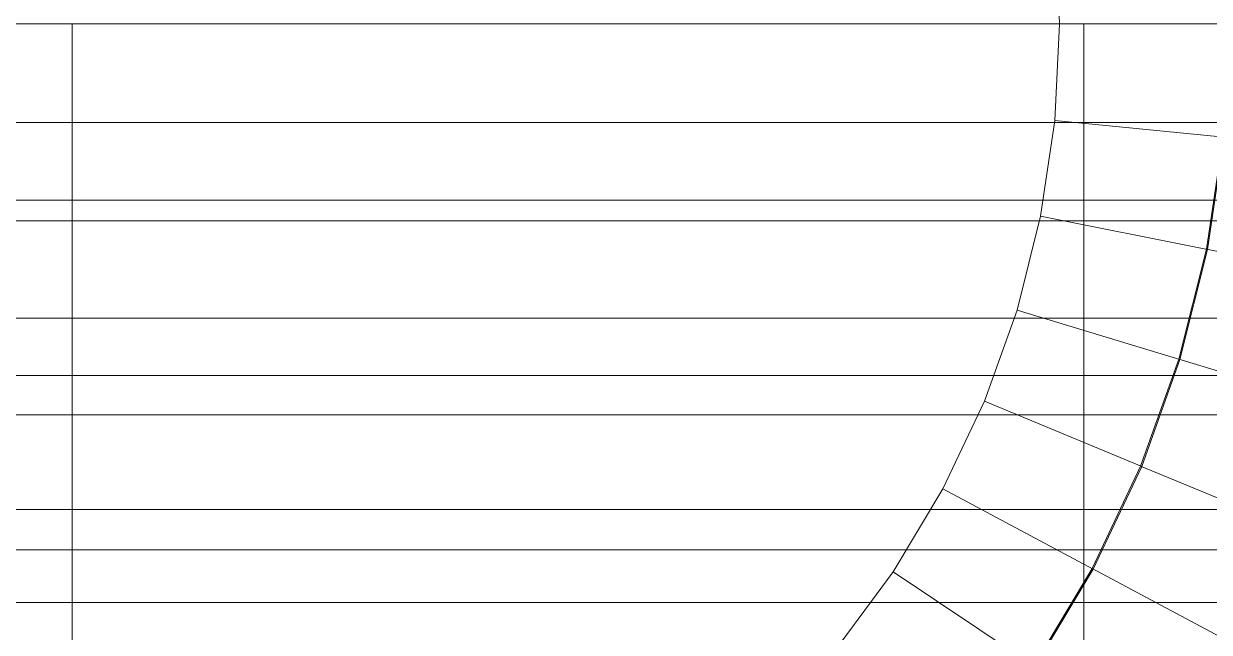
# Model space of a CAD drawing. Header units: millimetres. Extents: x -59 to 55, y -25 to 68.
# Drawn here: x -0.43 to 10.12, y -5.42 to 0 of the extents above; entities that cross this region are included whole.
import ezdxf

# ---------------------------------------------------------------- set-up
doc = ezdxf.new("R2010")
doc.units = ezdxf.units.MM
for name, color, linetype in [('BASE', 7, 'Continuous'), ('CIRCOLO_LU', 7, 'Continuous'), ('CIRCOLOINT', 7, 'Continuous')]:
    doc.layers.add(name, color=color, linetype=linetype)

msp = doc.modelspace()

# ---------------------------------------------------------------- linework, layer by layer
at = {"layer": 'BASE', "lineweight": 5}
for points, invisible_edges in [([(10.24, -1.009, -14.002), (10.24, -1.009, -30), (10.092, -2.007, -14.002)], 2), ([(10.24, -1.009, -30), (10.092, -2.007, -30), (10.092, -2.007, -14.002)], 12), ([(24.88, -2.45, -14.002), (10.24, -1.009, -14.002), (10.092, -2.007, -14.002)], 12), ([(10.24, -1.009, -35), (10.092, -2.007, -35), (10.092, -2.007, -32)], 12), ([(10.24, -1.009, -35), (10.092, -2.007, -32), (10.24, -1.009, -32)], 1), ([(10.092, -2.007, -35), (10.24, -1.009, -35), (17.411, -1.715, -35)], 12), ([(10.24, -1.009, -30), (10.24, -1.009, -32), (10.092, -2.007, -30)], 2), ([(10.24, -1.009, -32), (10.092, -2.007, -32), (10.092, -2.007, -30)], 12), ([(17.411, -1.715, -35), (17.159, -3.413, -35), (10.092, -2.007, -35)], 12), ([(10.092, -2.007, -14.002), (10.092, -2.007, -30), (9.847, -2.987, -14.002)], 2), ([(10.092, -2.007, -30), (9.847, -2.987, -30), (9.847, -2.987, -14.002)], 12), ([(24.52, -4.877, -14.002), (10.092, -2.007, -14.002), (9.847, -2.987, -14.002)], 12), ([(10.092, -2.007, -35), (9.847, -2.987, -35), (9.847, -2.987, -32)], 12), ([(10.092, -2.007, -35), (9.847, -2.987, -32), (10.092, -2.007, -32)], 1), ([(9.847, -2.987, -35), (10.092, -2.007, -35), (17.159, -3.413, -35)], 12), ([(10.092, -2.007, -30), (10.092, -2.007, -32), (9.847, -2.987, -30)], 2), ([(10.092, -2.007, -32), (9.847, -2.987, -32), (9.847, -2.987, -30)], 12), ([(24.88, -2.45, -14.002), (10.092, -2.007, -14.002), (24.52, -4.877, -14.002)], 1), ([(9.847, -2.987, -14.002), (9.847, -2.987, -30), (9.506, -3.938, -14.002)], 2), ([(9.847, -2.987, -30), (9.506, -3.938, -30), (9.506, -3.938, -14.002)], 12), ([(23.924, -7.257, -14.002), (9.847, -2.987, -14.002), (9.506, -3.938, -14.002)], 12), ([(9.847, -2.987, -35), (9.506, -3.938, -35), (9.506, -3.938, -32)], 12), ([(9.847, -2.987, -35), (9.506, -3.938, -32), (9.847, -2.987, -32)], 1), ([(9.506, -3.938, -35), (9.847, -2.987, -35), (16.742, -5.079, -35)], 12), ([(9.847, -2.987, -30), (9.847, -2.987, -32), (9.506, -3.938, -30)], 2), ([(9.847, -2.987, -32), (9.506, -3.938, -32), (9.506, -3.938, -30)], 12), ([(24.52, -4.877, -14.002), (9.847, -2.987, -14.002), (23.924, -7.257, -14.002)], 1), ([(17.159, -3.413, -35), (16.742, -5.079, -35), (9.847, -2.987, -35)], 12), ([(9.506, -3.938, -14.002), (9.506, -3.938, -30), (9.075, -4.851, -14.002)], 2), ([(9.506, -3.938, -30), (9.075, -4.851, -30), (9.075, -4.851, -14.002)], 12), ([(23.097, -9.567, -14.002), (9.506, -3.938, -14.002), (9.075, -4.851, -14.002)], 12), ([(9.506, -3.938, -35), (9.075, -4.851, -35), (9.075, -4.851, -32)], 12), ([(9.506, -3.938, -35), (9.075, -4.851, -32), (9.506, -3.938, -32)], 1), ([(9.075, -4.851, -35), (9.506, -3.938, -35), (16.163, -6.695, -35)], 12), ([(9.506, -3.938, -30), (9.506, -3.938, -32), (9.075, -4.851, -30)], 2), ([(9.506, -3.938, -32), (9.075, -4.851, -32), (9.075, -4.851, -30)], 12), ([(23.924, -7.257, -14.002), (9.506, -3.938, -14.002), (23.097, -9.567, -14.002)], 1), ([(16.742, -5.079, -35), (16.163, -6.695, -35), (9.506, -3.938, -35)], 12), ([(9.075, -4.851, -14.002), (9.075, -4.851, -30), (8.556, -5.717, -14.002)], 2), ([(9.075, -4.851, -30), (8.556, -5.717, -30), (8.556, -5.717, -14.002)], 12), ([(9.075, -4.851, -14.002), (8.556, -5.717, -14.002), (14.671, -9.803, -14.002)], 12), ([(9.075, -4.851, -35), (8.556, -5.717, -35), (8.556, -5.717, -32)], 12), ([(9.075, -4.851, -35), (8.556, -5.717, -32), (9.075, -4.851, -32)], 1), ([(8.556, -5.717, -35), (9.075, -4.851, -35), (15.429, -8.247, -35)], 12), ([(9.075, -4.851, -30), (9.075, -4.851, -32), (8.556, -5.717, -30)], 2), ([(9.075, -4.851, -32), (8.556, -5.717, -32), (8.556, -5.717, -30)], 12), ([(23.097, -9.567, -14.002), (9.075, -4.851, -14.002), (22.048, -11.785, -14.002)], 1), ([(9.075, -4.851, -14.002), (14.671, -9.803, -14.002), (22.048, -11.785, -14.002)], 1), ([(16.163, -6.695, -35), (15.429, -8.247, -35), (9.075, -4.851, -35)], 12)]:
    msp.add_3dface(points, dxfattribs=dict(at, invisible_edges=invisible_edges))
at = {"layer": 'CIRCOLO_LU', "lineweight": 5}
for points, invisible_edges in [([(0, -1.57, 24.951), (0, 0, 25), (-9, 0, 25)], 12), ([(-9, 0, 25), (-9, -1.57, 24.951), (0, -1.57, 24.951)], 12), ([(0, 0, 14), (0, -0.879, 13.972), (-9, -0.879, 13.972)], 12), ([(-9, -0.879, 13.972), (-9, 0, 14), (0, 0, 14)], 12), ([(9, 0, 25), (0, 0, 25), (9, -1.57, 24.951)], 2), ([(0, 0, 25), (0, -1.57, 24.951), (9, -1.57, 24.951)], 12), ([(9, -0.879, 13.972), (0, -0.879, 13.972), (9, 0, 14)], 2), ([(0, -0.879, 13.972), (0, 0, 14), (9, 0, 14)], 12), ([(10.25, 0, 14), (10.25, -0.879, 13.972), (9, -0.879, 13.972)], 12), ([(9, -0.879, 13.972), (9, 0, 14), (10.25, 0, 14)], 12), ([(10.25, -1.57, 24.951), (10.25, 0, 25), (9, 0, 25)], 12), ([(9, 0, 25), (9, -1.57, 24.951), (10.25, -1.57, 24.951)], 12), ([(0, -0.879, 13.972), (0, -1.755, 13.89), (-9, -1.755, 13.89)], 12), ([(-9, -1.755, 13.89), (-9, -0.879, 13.972), (0, -0.879, 13.972)], 12), ([(9, -1.755, 13.89), (0, -1.755, 13.89), (9, -0.879, 13.972)], 2), ([(0, -1.755, 13.89), (0, -0.879, 13.972), (9, -0.879, 13.972)], 12), ([(10.25, -0.879, 13.972), (10.25, -1.755, 13.89), (9, -1.755, 13.89)], 12), ([(9, -1.755, 13.89), (9, -0.879, 13.972), (10.25, -0.879, 13.972)], 12), ([(0, -3.133, 24.803), (0, -1.57, 24.951), (-9, -1.57, 24.951)], 12), ([(-9, -1.57, 24.951), (-9, -3.133, 24.803), (0, -3.133, 24.803)], 12), ([(9, -1.57, 24.951), (0, -1.57, 24.951), (9, -3.133, 24.803)], 2), ([(0, -1.57, 24.951), (0, -3.133, 24.803), (9, -3.133, 24.803)], 12), ([(10.25, -3.133, 24.803), (10.25, -1.57, 24.951), (9, -1.57, 24.951)], 12), ([(9, -1.57, 24.951), (9, -3.133, 24.803), (10.25, -3.133, 24.803)], 12), ([(0, -1.755, 13.89), (0, -2.623, 13.752), (-9, -2.623, 13.752)], 12), ([(-9, -2.623, 13.752), (-9, -1.755, 13.89), (0, -1.755, 13.89)], 12), ([(9, -2.623, 13.752), (0, -2.623, 13.752), (9, -1.755, 13.89)], 2), ([(0, -2.623, 13.752), (0, -1.755, 13.89), (9, -1.755, 13.89)], 12), ([(10.25, -1.755, 13.89), (10.25, -2.623, 13.752), (9, -2.623, 13.752)], 12), ([(9, -2.623, 13.752), (9, -1.755, 13.89), (10.25, -1.755, 13.89)], 12), ([(0, -2.623, 13.752), (0, -3.482, 13.56), (-9, -3.482, 13.56)], 12), ([(-9, -3.482, 13.56), (-9, -2.623, 13.752), (0, -2.623, 13.752)], 12), ([(9, -3.482, 13.56), (0, -3.482, 13.56), (9, -2.623, 13.752)], 2), ([(0, -3.482, 13.56), (0, -2.623, 13.752), (9, -2.623, 13.752)], 12), ([(10.25, -2.623, 13.752), (10.25, -3.482, 13.56), (9, -3.482, 13.56)], 12), ([(9, -3.482, 13.56), (9, -2.623, 13.752), (10.25, -2.623, 13.752)], 12), ([(0, -4.685, 24.557), (0, -3.133, 24.803), (-9, -3.133, 24.803)], 12), ([(-9, -3.133, 24.803), (-9, -4.685, 24.557), (0, -4.685, 24.557)], 12), ([(9, -3.133, 24.803), (0, -3.133, 24.803), (9, -4.685, 24.557)], 2), ([(0, -3.133, 24.803), (0, -4.685, 24.557), (9, -4.685, 24.557)], 12), ([(10.25, -4.685, 24.557), (10.25, -3.133, 24.803), (9, -3.133, 24.803)], 12), ([(9, -3.133, 24.803), (9, -4.685, 24.557), (10.25, -4.685, 24.557)], 12), ([(0, -3.482, 13.56), (0, -4.326, 13.315), (-9, -4.326, 13.315)], 12), ([(-9, -4.326, 13.315), (-9, -3.482, 13.56), (0, -3.482, 13.56)], 12), ([(9, -4.326, 13.315), (0, -4.326, 13.315), (9, -3.482, 13.56)], 2), ([(0, -4.326, 13.315), (0, -3.482, 13.56), (9, -3.482, 13.56)], 12), ([(10.25, -3.482, 13.56), (10.25, -4.326, 13.315), (9, -4.326, 13.315)], 12), ([(9, -4.326, 13.315), (9, -3.482, 13.56), (10.25, -3.482, 13.56)], 12), ([(0, -4.326, 13.315), (0, -5.154, 13.017), (-9, -5.154, 13.017)], 12), ([(-9, -5.154, 13.017), (-9, -4.326, 13.315), (0, -4.326, 13.315)], 12), ([(9, -5.154, 13.017), (0, -5.154, 13.017), (9, -4.326, 13.315)], 2), ([(0, -5.154, 13.017), (0, -4.326, 13.315), (9, -4.326, 13.315)], 12), ([(10.25, -4.326, 13.315), (10.25, -5.154, 13.017), (9, -5.154, 13.017)], 12), ([(9, -5.154, 13.017), (9, -4.326, 13.315), (10.25, -4.326, 13.315)], 12), ([(0, -6.217, 24.215), (0, -4.685, 24.557), (-9, -4.685, 24.557)], 12), ([(-9, -4.685, 24.557), (-9, -6.217, 24.215), (0, -6.217, 24.215)], 12), ([(9, -4.685, 24.557), (0, -4.685, 24.557), (9, -6.217, 24.215)], 2), ([(0, -4.685, 24.557), (0, -6.217, 24.215), (9, -6.217, 24.215)], 12), ([(10.25, -6.217, 24.215), (10.25, -4.685, 24.557), (9, -4.685, 24.557)], 12), ([(9, -4.685, 24.557), (9, -6.217, 24.215), (10.25, -6.217, 24.215)], 12), ([(0, -5.154, 13.017), (0, -5.961, 12.668), (-9, -5.961, 12.668)], 12), ([(-9, -5.961, 12.668), (-9, -5.154, 13.017), (0, -5.154, 13.017)], 12), ([(9, -5.961, 12.668), (0, -5.961, 12.668), (9, -5.154, 13.017)], 2), ([(0, -5.961, 12.668), (0, -5.154, 13.017), (9, -5.154, 13.017)], 12), ([(10.25, -5.154, 13.017), (10.25, -5.961, 12.668), (9, -5.961, 12.668)], 12), ([(9, -5.961, 12.668), (9, -5.154, 13.017), (10.25, -5.154, 13.017)], 12)]:
    msp.add_3dface(points, dxfattribs=dict(at, invisible_edges=invisible_edges))
at = {"layer": 'CIRCOLOINT', "lineweight": 13}
for points, invisible_edges in [([(10.25, 1.009, -16), (8.786, 0, -16), (8.743, 0.861, -16)], 1), ([(10.25, 1.009, -14), (8.743, 0.861, -14), (8.786, 0, -14)], 12), ([(10.25, 1.009, -16), (10.3, 0, -16), (8.786, 0, -16)], 12), ([(10.25, 1.009, -14), (8.786, 0, -14), (10.3, 0, -14)], 1), ([(8.743, 0.861, -14), (8.743, 0.861, -14.5), (8.786, 0, -14)], 2), ([(8.743, 0.861, -14.5), (8.786, 0, -14.5), (8.786, 0, -14)], 12), ([(8.786, 0, -14.5), (8.743, 0.861, -14.5), (8.743, 0.861, -15)], 12), ([(8.743, 0.861, -15), (8.786, 0, -15), (8.786, 0, -14.5)], 12), ([(8.786, 0, -15.5), (8.743, 0.861, -15.5), (8.743, 0.861, -16)], 12), ([(8.743, 0.861, -16), (8.786, 0, -16), (8.786, 0, -15.5)], 12), ([(8.786, 0, -15), (8.743, 0.861, -15), (8.743, 0.861, -15.5)], 12), ([(8.743, 0.861, -15.5), (8.786, 0, -15.5), (8.786, 0, -15)], 12), ([(10.25, -1.009, -14), (8.786, 0, -14), (8.743, -0.861, -14)], 1), ([(8.786, 0, -14), (8.786, 0, -14.5), (8.743, -0.861, -14)], 2), ([(8.786, 0, -14.5), (8.743, -0.861, -14.5), (8.743, -0.861, -14)], 12), ([(8.743, -0.861, -14.5), (8.786, 0, -14.5), (8.786, 0, -15)], 12), ([(8.786, 0, -15), (8.743, -0.861, -15), (8.743, -0.861, -14.5)], 12), ([(8.743, -0.861, -15.5), (8.786, 0, -15.5), (8.786, 0, -16)], 12), ([(8.786, 0, -16), (8.743, -0.861, -16), (8.743, -0.861, -15.5)], 12), ([(8.786, 0, -15.5), (8.743, -0.861, -15.5), (8.743, -0.861, -15)], 12), ([(8.786, 0, -15.5), (8.743, -0.861, -15), (8.786, 0, -15)], 1), ([(10.25, -1.009, -16), (8.743, -0.861, -16), (8.786, 0, -16)], 12), ([(10.25, -1.009, -14), (10.3, 0, -14), (8.786, 0, -14)], 12), ([(10.25, -1.009, -16), (8.786, 0, -16), (10.3, 0, -16)], 1), ([(10.101, -2.009, -16), (8.616, -1.714, -16), (8.743, -0.861, -16)], 12), ([(8.616, -1.714, -14), (8.743, -0.861, -14), (8.743, -0.861, -14.5)], 12), ([(8.743, -0.861, -14.5), (8.616, -1.714, -14.5), (8.616, -1.714, -14)], 12), ([(8.616, -1.714, -14.5), (8.743, -0.861, -14.5), (8.743, -0.861, -15)], 12), ([(8.743, -0.861, -15), (8.616, -1.714, -15), (8.616, -1.714, -14.5)], 12), ([(8.616, -1.714, -15.5), (8.743, -0.861, -15.5), (8.743, -0.861, -16)], 12), ([(8.743, -0.861, -16), (8.616, -1.714, -16), (8.616, -1.714, -15.5)], 12), ([(8.743, -0.861, -15), (8.743, -0.861, -15.5), (8.616, -1.714, -15)], 2), ([(8.743, -0.861, -15.5), (8.616, -1.714, -15.5), (8.616, -1.714, -15)], 12), ([(10.101, -2.009, -14), (8.743, -0.861, -14), (8.616, -1.714, -14)], 1), ([(10.101, -2.009, -16), (8.743, -0.861, -16), (10.25, -1.009, -16)], 1), ([(10.101, -2.009, -14), (10.25, -1.009, -14), (8.743, -0.861, -14)], 12), ([(10.101, -2.009, -14.5), (10.25, -1.009, -14.5), (10.25, -1.009, -14)], 12), ([(10.101, -2.009, -14.5), (10.25, -1.009, -14), (10.101, -2.009, -14)], 1), ([(10.101, -2.009, -15), (10.25, -1.009, -15), (10.25, -1.009, -14.5)], 12), ([(10.101, -2.009, -15), (10.25, -1.009, -14.5), (10.101, -2.009, -14.5)], 1), ([(10.101, -2.009, -16), (10.25, -1.009, -16), (10.25, -1.009, -15.5)], 12), ([(10.101, -2.009, -16), (10.25, -1.009, -15.5), (10.101, -2.009, -15.5)], 1), ([(10.101, -2.009, -15), (10.101, -2.009, -15.5), (10.25, -1.009, -15)], 2), ([(10.101, -2.009, -15.5), (10.25, -1.009, -15.5), (10.25, -1.009, -15)], 12), ([(8.616, -1.714, -15), (8.407, -2.55, -15), (8.407, -2.55, -14.5)], 12), ([(8.616, -1.714, -15), (8.407, -2.55, -14.5), (8.616, -1.714, -14.5)], 1), ([(8.616, -1.714, -14), (8.616, -1.714, -14.5), (8.407, -2.55, -14)], 2), ([(8.616, -1.714, -14.5), (8.407, -2.55, -14.5), (8.407, -2.55, -14)], 12), ([(8.407, -2.55, -15.5), (8.616, -1.714, -15.5), (8.616, -1.714, -16)], 12), ([(8.616, -1.714, -16), (8.407, -2.55, -16), (8.407, -2.55, -15.5)], 12), ([(8.616, -1.714, -15), (8.616, -1.714, -15.5), (8.407, -2.55, -15)], 2), ([(8.616, -1.714, -15.5), (8.407, -2.55, -15.5), (8.407, -2.55, -15)], 12), ([(8.407, -2.55, -16), (8.616, -1.714, -16), (10.101, -2.009, -16)], 12), ([(10.101, -2.009, -14), (8.616, -1.714, -14), (8.407, -2.55, -14)], 12), ([(10.101, -2.009, -16), (9.856, -2.99, -16), (8.407, -2.55, -16)], 12), ([(8.407, -2.55, -14), (9.856, -2.99, -14), (10.101, -2.009, -14)], 12), ([(9.856, -2.99, -14), (9.856, -2.99, -14.5), (10.101, -2.009, -14)], 2), ([(9.856, -2.99, -14.5), (10.101, -2.009, -14.5), (10.101, -2.009, -14)], 12), ([(10.101, -2.009, -14.5), (9.856, -2.99, -14.5), (9.856, -2.99, -15)], 12), ([(9.856, -2.99, -15), (10.101, -2.009, -15), (10.101, -2.009, -14.5)], 12), ([(9.856, -2.99, -15), (9.856, -2.99, -15.5), (10.101, -2.009, -15)], 2), ([(9.856, -2.99, -15.5), (10.101, -2.009, -15.5), (10.101, -2.009, -15)], 12), ([(10.101, -2.009, -15.5), (9.856, -2.99, -15.5), (9.856, -2.99, -16)], 12), ([(9.856, -2.99, -16), (10.101, -2.009, -16), (10.101, -2.009, -15.5)], 12), ([(8.117, -3.362, -16), (8.407, -2.55, -16), (9.856, -2.99, -16)], 12), ([(9.856, -2.99, -14), (8.407, -2.55, -14), (8.117, -3.362, -14)], 12), ([(8.117, -3.362, -14), (8.407, -2.55, -14), (8.407, -2.55, -14.5)], 12), ([(8.407, -2.55, -14.5), (8.117, -3.362, -14.5), (8.117, -3.362, -14)], 12), ([(8.117, -3.362, -14.5), (8.407, -2.55, -14.5), (8.407, -2.55, -15)], 12), ([(8.407, -2.55, -15), (8.117, -3.362, -15), (8.117, -3.362, -14.5)], 12), ([(8.117, -3.362, -15), (8.407, -2.55, -15), (8.407, -2.55, -15.5)], 12), ([(8.407, -2.55, -15.5), (8.117, -3.362, -15.5), (8.117, -3.362, -15)], 12), ([(8.117, -3.362, -15.5), (8.407, -2.55, -15.5), (8.407, -2.55, -16)], 12), ([(8.407, -2.55, -16), (8.117, -3.362, -16), (8.117, -3.362, -15.5)], 12), ([(8.117, -3.362, -16), (9.856, -2.99, -16), (9.516, -3.942, -16)], 1), ([(9.516, -3.942, -14), (9.856, -2.99, -14), (8.117, -3.362, -14)], 2), ([(9.856, -2.99, -14.5), (9.516, -3.942, -14.5), (9.516, -3.942, -15)], 12), ([(9.516, -3.942, -15), (9.856, -2.99, -15), (9.856, -2.99, -14.5)], 12), ([(9.516, -3.942, -14.5), (9.856, -2.99, -14.5), (9.856, -2.99, -14)], 12), ([(9.516, -3.942, -14.5), (9.856, -2.99, -14), (9.516, -3.942, -14)], 1), ([(9.516, -3.942, -16), (9.856, -2.99, -16), (9.856, -2.99, -15.5)], 12), ([(9.516, -3.942, -16), (9.856, -2.99, -15.5), (9.516, -3.942, -15.5)], 1), ([(9.516, -3.942, -15.5), (9.856, -2.99, -15.5), (9.856, -2.99, -15)], 12), ([(9.516, -3.942, -15.5), (9.856, -2.99, -15), (9.516, -3.942, -15)], 1), ([(9.084, -4.855, -14), (8.117, -3.362, -14), (7.748, -4.141, -14)], 1), ([(8.117, -3.362, -14), (8.117, -3.362, -14.5), (7.748, -4.141, -14)], 2), ([(8.117, -3.362, -14.5), (7.748, -4.141, -14.5), (7.748, -4.141, -14)], 12), ([(7.748, -4.141, -14.5), (8.117, -3.362, -14.5), (8.117, -3.362, -15)], 12), ([(8.117, -3.362, -15), (7.748, -4.141, -15), (7.748, -4.141, -14.5)], 12), ([(7.748, -4.141, -15.5), (8.117, -3.362, -15.5), (8.117, -3.362, -16)], 12), ([(8.117, -3.362, -16), (7.748, -4.141, -16), (7.748, -4.141, -15.5)], 12), ([(8.117, -3.362, -15.5), (7.748, -4.141, -15.5), (7.748, -4.141, -15)], 12), ([(8.117, -3.362, -15.5), (7.748, -4.141, -15), (8.117, -3.362, -15)], 1), ([(9.084, -4.855, -16), (7.748, -4.141, -16), (8.117, -3.362, -16)], 12), ([(9.084, -4.855, -14), (9.516, -3.942, -14), (8.117, -3.362, -14)], 12), ([(9.084, -4.855, -16), (8.117, -3.362, -16), (9.516, -3.942, -16)], 1), ([(9.084, -4.855, -14), (9.084, -4.855, -14.5), (9.516, -3.942, -14)], 2), ([(9.084, -4.855, -14.5), (9.516, -3.942, -14.5), (9.516, -3.942, -14)], 12), ([(9.516, -3.942, -14.5), (9.084, -4.855, -14.5), (9.084, -4.855, -15)], 12), ([(9.084, -4.855, -15), (9.516, -3.942, -15), (9.516, -3.942, -14.5)], 12), ([(9.516, -3.942, -15.5), (9.084, -4.855, -15.5), (9.084, -4.855, -16)], 12), ([(9.084, -4.855, -16), (9.516, -3.942, -16), (9.516, -3.942, -15.5)], 12), ([(9.516, -3.942, -15), (9.084, -4.855, -15), (9.084, -4.855, -15.5)], 12), ([(9.084, -4.855, -15.5), (9.516, -3.942, -15.5), (9.516, -3.942, -15)], 12), ([(8.564, -5.722, -16), (7.305, -4.881, -16), (7.748, -4.141, -16)], 12), ([(7.305, -4.881, -14), (7.748, -4.141, -14), (7.748, -4.141, -14.5)], 12), ([(7.748, -4.141, -14.5), (7.305, -4.881, -14.5), (7.305, -4.881, -14)], 12), ([(7.305, -4.881, -14.5), (7.748, -4.141, -14.5), (7.748, -4.141, -15)], 12), ([(7.748, -4.141, -15), (7.305, -4.881, -15), (7.305, -4.881, -14.5)], 12), ([(7.305, -4.881, -15.5), (7.748, -4.141, -15.5), (7.748, -4.141, -16)], 12), ([(7.748, -4.141, -16), (7.305, -4.881, -16), (7.305, -4.881, -15.5)], 12), ([(7.748, -4.141, -15), (7.748, -4.141, -15.5), (7.305, -4.881, -15)], 2), ([(7.748, -4.141, -15.5), (7.305, -4.881, -15.5), (7.305, -4.881, -15)], 12), ([(8.564, -5.722, -14), (7.748, -4.141, -14), (7.305, -4.881, -14)], 1), ([(8.564, -5.722, -16), (7.748, -4.141, -16), (9.084, -4.855, -16)], 1), ([(8.564, -5.722, -14), (9.084, -4.855, -14), (7.748, -4.141, -14)], 12), ([(7.305, -4.881, -15), (6.791, -5.573, -15), (6.791, -5.573, -14.5)], 12), ([(7.305, -4.881, -15), (6.791, -5.573, -14.5), (7.305, -4.881, -14.5)], 1), ([(7.305, -4.881, -14), (7.305, -4.881, -14.5), (6.791, -5.573, -14)], 2), ([(7.305, -4.881, -14.5), (6.791, -5.573, -14.5), (6.791, -5.573, -14)], 12), ([(6.791, -5.573, -15.5), (7.305, -4.881, -15.5), (7.305, -4.881, -16)], 12), ([(7.305, -4.881, -16), (6.791, -5.573, -16), (6.791, -5.573, -15.5)], 12), ([(7.305, -4.881, -15), (7.305, -4.881, -15.5), (6.791, -5.573, -15)], 2), ([(7.305, -4.881, -15.5), (6.791, -5.573, -15.5), (6.791, -5.573, -15)], 12), ([(6.791, -5.573, -16), (7.305, -4.881, -16), (8.564, -5.722, -16)], 12), ([(8.564, -5.722, -14), (7.305, -4.881, -14), (6.791, -5.573, -14)], 12), ([(8.564, -5.722, -14.5), (9.084, -4.855, -14.5), (9.084, -4.855, -14)], 12), ([(8.564, -5.722, -14.5), (9.084, -4.855, -14), (8.564, -5.722, -14)], 1), ([(8.564, -5.722, -15), (9.084, -4.855, -15), (9.084, -4.855, -14.5)], 12), ([(8.564, -5.722, -15), (9.084, -4.855, -14.5), (8.564, -5.722, -14.5)], 1), ([(8.564, -5.722, -16), (9.084, -4.855, -16), (9.084, -4.855, -15.5)], 12), ([(8.564, -5.722, -16), (9.084, -4.855, -15.5), (8.564, -5.722, -15.5)], 1), ([(8.564, -5.722, -15), (8.564, -5.722, -15.5), (9.084, -4.855, -15)], 2), ([(8.564, -5.722, -15.5), (9.084, -4.855, -15.5), (9.084, -4.855, -15)], 12)]:
    msp.add_3dface(points, dxfattribs=dict(at, invisible_edges=invisible_edges))

doc.saveas('drawing.dxf')
